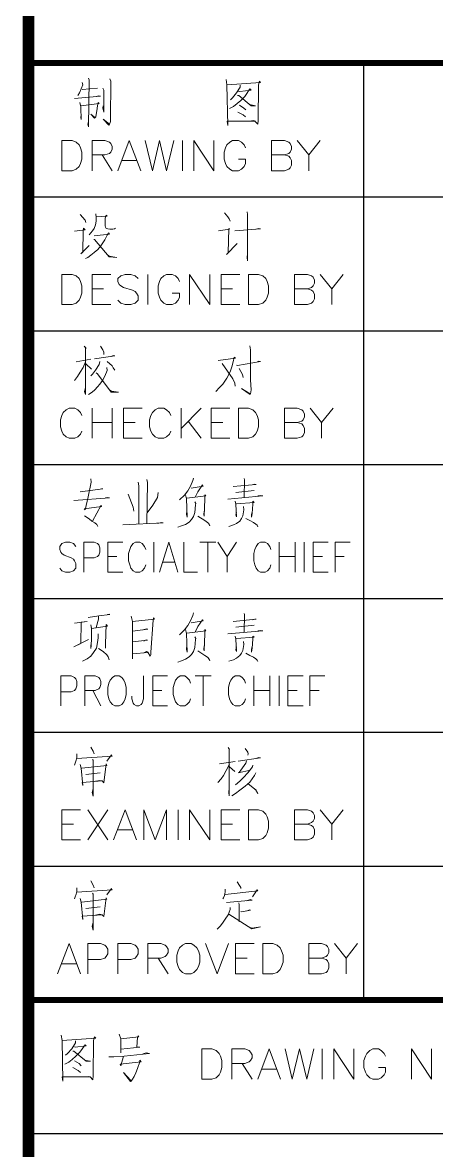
# Model space of a CAD drawing. Extents: x -809667 to 586099, y 3084146 to 3634412.
# Drawn here: x 381049.29 to 381061.6, y 3087111.89 to 3087145.5 of the extents above; entities that cross this region are included whole.
import ezdxf

# ---------------------------------------------------------------- set-up
doc = ezdxf.new("R2010")
doc.units = 0
doc.header["$LTSCALE"] = 0.5
doc.layers.get('0').update_dxf_attribs({"linetype": 'CONTINUOUS'})
doc.layers.add('PUB_TITLE', color=4, linetype='CONTINUOUS')

# ---------------------------------------------------------------- blocks, each defined once
blk = doc.blocks.new('TQ11')
at = {"layer": 'PUB_TITLE'}
for p, q in [((1255168.7, -1148847.7), (1255168.7, -1156852.3)), ((1252309.9, -1149991.2), (1260886.2, -1149991.2)), ((1252309.9, -1151134.7), (1260886.2, -1151134.7)), ((1252309.9, -1152278.3), (1260886.2, -1152278.3)), ((1252309.9, -1153421.8), (1260886.2, -1153421.8)), ((1252309.9, -1154565.3), (1260886.2, -1154565.3)), ((1252309.9, -1155708.8), (1260886.2, -1155708.8)), ((1252309.9, -1155708.8), (1260886.2, -1155708.8)), ((1252309.9, -1156852.3), (1260886.2, -1156852.3)), ((1260886.2, -1157995.8), (1252309.9, -1157995.8))]:
    blk.add_line(p, q, dxfattribs=at)
for points, const_width in [([(1252309.9, -1083953.7), (1252309.9, -1166000.3)], 100.1), ([(1252309.9, -1148847.7), (1252309.9, -1166000.3)], 100.1), ([(1252309.9, -1148847.7), (1260886.2, -1148847.7)], 50), ([(1252309.9, -1156852.3), (1260886.2, -1156852.3)], 50)]:
    blk.add_lwpolyline(points, dxfattribs=dict(at, const_width=const_width))
blk.add_lwpolyline([(1252309.9, -1166000.3), (1260886.2, -1166000.3), (1260886.2, -1083953.7), (1252309.9, -1083953.7)], close=True, dxfattribs=at)
blk.add_lwpolyline([(1252309.9, -1148847.7), (1252309.9, -1166000.3), (1260886.2, -1166000.3), (1260886.2, -1148847.7)], dxfattribs=at)
at = {"layer": 'PUB_TITLE', "color": 140, "lineweight": 0}
for points in [[(1252768.3, -1149013.3), (1252772.4, -1149033.5), (1252746.1, -1149104.1), (1252732, -1149124.3)], [(1252822.8, -1148977), (1252826.8, -1148993.1), (1252822.8, -1149394.7), (1252816.7, -1149370.5), (1252822.8, -1149348.3)], [(1253004.4, -1148983.1), (1253012.5, -1149003.2), (1253008.5, -1149328.1), (1253008.5, -1149348.3), (1253004.4, -1149364.5), (1253002.4, -1149370.5), (1252994.3, -1149378.6), (1252947.9, -1149328.1), (1253002.4, -1149370.5)], [(1253995.3, -1148989.1), (1254003.3, -1149033.5), (1254009.4, -1149380.6), (1254005.3, -1149344.3), (1254245.5, -1149344.3), (1254229.3, -1149340.2), (1254195, -1149344.3)], [(1254005.3, -1149033.5), (1254289.9, -1149013.3), (1254279.8, -1149003.2), (1254271.7, -1149033.5), (1254269.7, -1149338.2), (1254265.7, -1149370.5), (1254241.4, -1149344.3)], [(1252768.3, -1149073.9), (1252897.5, -1149063.8)], [(1252943.9, -1149063.8), (1252952, -1149079.9), (1252952, -1149267.6), (1252943.9, -1149233.3), (1252947.9, -1149213.1)], [(1254100.2, -1149088), (1254114.3, -1149092), (1254209.2, -1149079.9), (1254199.1, -1149069.8), (1254154.7, -1149134.4), (1254120.4, -1149168.7), (1254090.1, -1149194.9), (1254059.8, -1149219.2), (1254025.5, -1149235.3)], [(1254116.3, -1149037.5), (1254116.3, -1149053.7), (1254086.1, -1149104.1), (1254049.7, -1149144.5), (1254033.6, -1149162.7)], [(1254094.1, -1149124.3), (1254104.2, -1149124.3), (1254209.2, -1149213.1), (1254245.5, -1149213.1), (1254209.2, -1149205), (1254191, -1149199)], [(1252701.7, -1149152.6), (1252923.7, -1149132.4), (1252921.7, -1149132.4), (1252907.6, -1149128.4), (1252891.4, -1149134.4)], [(1252748.1, -1149184.9), (1252756.2, -1149223.2), (1252756.2, -1149229.2), (1252758.2, -1149330.1), (1252756.2, -1149310), (1252758.2, -1149293.8)], [(1252758.2, -1149215.1), (1252913.6, -1149194.9), (1252903.5, -1149184.9), (1252897.5, -1149213.1), (1252893.4, -1149255.5), (1252887.4, -1149287.8), (1252883.3, -1149308), (1252873.3, -1149318), (1252843, -1149283.7), (1252877.3, -1149314)], [(1254110.3, -1149209.1), (1254146.6, -1149233.3), (1254164.8, -1149249.4)], [(1254096.2, -1149267.6), (1254140.5, -1149289.8), (1254160.7, -1149308)], [(1252594.8, -1149509.7), (1252594.8, -1149768.1)], [(1252594.8, -1149509.7), (1252681.5, -1149509.7), (1252717.9, -1149523.9), (1252742.1, -1149548.1), (1252754.2, -1149572.3), (1252766.3, -1149608.6), (1252766.3, -1149669.2), (1252754.2, -1149707.5), (1252742.1, -1149731.7), (1252717.9, -1149755.9), (1252681.5, -1149768.1), (1252594.8, -1149768.1)], [(1252853.1, -1149509.7), (1252853.1, -1149768.1)], [(1252853.1, -1149509.7), (1252962, -1149509.7), (1253000.4, -1149523.9), (1253012.5, -1149536), (1253024.6, -1149560.2), (1253024.6, -1149584.4), (1253012.5, -1149608.6), (1253000.4, -1149620.7), (1252962, -1149632.8), (1252853.1, -1149632.8)], [(1253169.9, -1149509.7), (1253073, -1149768.1)], [(1253169.9, -1149509.7), (1253268.8, -1149768.1)], [(1253305.1, -1149509.7), (1253367.7, -1149768.1), (1253428.2, -1149509.7), (1253488.7, -1149768.1), (1253551.3, -1149509.7)], [(1253623.9, -1149509.7), (1253623.9, -1149768.1)], [(1253720.8, -1149509.7), (1253720.8, -1149768.1)], [(1253720.8, -1149509.7), (1253892.3, -1149768.1), (1253892.3, -1149509.7)], [(1254162.7, -1149572.3), (1254150.6, -1149548.1), (1254126.4, -1149523.9), (1254102.2, -1149509.7), (1254051.8, -1149509.7), (1254027.5, -1149523.9), (1254003.3, -1149548.1), (1253991.2, -1149572.3), (1253979.1, -1149608.6), (1253979.1, -1149669.2), (1253991.2, -1149707.5), (1254003.3, -1149731.7), (1254027.5, -1149755.9), (1254051.8, -1149768.1), (1254102.2, -1149768.1), (1254126.4, -1149755.9), (1254150.6, -1149731.7), (1254162.7, -1149707.5), (1254162.7, -1149669.2), (1254102.2, -1149669.2)], [(1254382.7, -1149509.7), (1254382.7, -1149768.1)], [(1254382.7, -1149509.7), (1254493.7, -1149509.7), (1254530, -1149523.9), (1254542.1, -1149536), (1254554.2, -1149560.2), (1254554.2, -1149584.4), (1254542.1, -1149608.6), (1254530, -1149620.7), (1254493.7, -1149632.8), (1254382.7, -1149632.8)], [(1254602.7, -1149509.7), (1254701.5, -1149632.8), (1254701.5, -1149768.1)], [(1254798.4, -1149509.7), (1254701.5, -1149632.8)], [(1252937.8, -1149632.8), (1253024.6, -1149768.1)], [(1253109.4, -1149681.3), (1253232.5, -1149681.3)], [(1254493.7, -1149632.8), (1254530, -1149645), (1254542.1, -1149657.1), (1254554.2, -1149681.3), (1254554.2, -1149719.6), (1254542.1, -1149743.8), (1254530, -1149755.9), (1254493.7, -1149768.1), (1254382.7, -1149768.1)], [(1252752.2, -1150143.4), (1252792.5, -1150189.8), (1252798.6, -1150210)], [(1252883.3, -1150137.3), (1252887.4, -1150167.6), (1252887.4, -1150199.9), (1252881.3, -1150230.2), (1252871.2, -1150262.5), (1252857.1, -1150282.6), (1252843, -1150298.8), (1252826.8, -1150314.9)], [(1252891.4, -1150163.6), (1252982.2, -1150157.5), (1252974.2, -1150147.4), (1252964.1, -1150173.7), (1252964.1, -1150197.9), (1252964.1, -1150218.1), (1252964.1, -1150240.3), (1252968.1, -1150250.4), (1252974.2, -1150262.5), (1252988.3, -1150264.5), (1253004.4, -1150268.5), (1253028.6, -1150268.5), (1253042.8, -1150264.5), (1253052.9, -1150258.4)], [(1253983.1, -1150129.3), (1254009.4, -1150163.6), (1254023.5, -1150179.7), (1254029.6, -1150199.9)], [(1254174.9, -1150119.2), (1254178.9, -1150143.4), (1254178.9, -1150538.9), (1254174.9, -1150510.7), (1254178.9, -1150478.4)], [(1252701.7, -1150284.7), (1252792.5, -1150272.5), (1252778.4, -1150258.4), (1252776.4, -1150284.7), (1252772.4, -1150464.3), (1252756.2, -1150478.4), (1252826.8, -1150405.7)], [(1253930.7, -1150282.6), (1254025.5, -1150268.5), (1254019.5, -1150262.5), (1254013.4, -1150470.3), (1253999.3, -1150484.4), (1254090.1, -1150389.6)], [(1254069.9, -1150282.6), (1254289.9, -1150264.5), (1254275.8, -1150262.5), (1254249.5, -1150268.5)], [(1252871.2, -1150325), (1253002.4, -1150308.9), (1252992.3, -1150298.8), (1252978.2, -1150325), (1252962, -1150359.3), (1252943.9, -1150385.6), (1252927.7, -1150409.8), (1252901.5, -1150440), (1252871.2, -1150468.3), (1252841, -1150490.5), (1252816.7, -1150508.7), (1252796.6, -1150518.7)], [(1252867.2, -1150355.3), (1252873.3, -1150355.3), (1252998.4, -1150504.6), (1253062.9, -1150508.7), (1252998.4, -1150498.6), (1252982.2, -1150484.4)], [(1252594.8, -1150653.9), (1252594.8, -1150912.2)], [(1252594.8, -1150653.9), (1252681.5, -1150653.9), (1252717.9, -1150666.1), (1252742.1, -1150690.3), (1252754.2, -1150714.5), (1252766.3, -1150752.8), (1252766.3, -1150813.4), (1252754.2, -1150849.7), (1252742.1, -1150873.9), (1252717.9, -1150900.1), (1252681.5, -1150912.2), (1252594.8, -1150912.2)], [(1252853.1, -1150653.9), (1252853.1, -1150912.2)], [(1252853.1, -1150653.9), (1253012.5, -1150653.9)], [(1253244.6, -1150690.3), (1253220.3, -1150666.1), (1253184, -1150653.9), (1253133.6, -1150653.9), (1253097.2, -1150666.1), (1253073, -1150690.3), (1253073, -1150714.5), (1253085.1, -1150740.7), (1253097.2, -1150752.8), (1253121.5, -1150764.9), (1253196.1, -1150789.2), (1253220.3, -1150801.3), (1253232.5, -1150813.4), (1253244.6, -1150837.6), (1253244.6, -1150873.9), (1253220.3, -1150900.1), (1253184, -1150912.2), (1253133.6, -1150912.2), (1253097.2, -1150900.1), (1253073, -1150873.9)], [(1253329.3, -1150653.9), (1253329.3, -1150912.2)], [(1253599.7, -1150714.5), (1253587.6, -1150690.3), (1253563.4, -1150666.1), (1253537.2, -1150653.9), (1253488.7, -1150653.9), (1253464.5, -1150666.1), (1253440.3, -1150690.3), (1253428.2, -1150714.5), (1253416.1, -1150752.8), (1253416.1, -1150813.4), (1253428.2, -1150849.7), (1253440.3, -1150873.9), (1253464.5, -1150900.1), (1253488.7, -1150912.2), (1253537.2, -1150912.2), (1253563.4, -1150900.1), (1253587.6, -1150873.9), (1253599.7, -1150849.7), (1253599.7, -1150813.4), (1253537.2, -1150813.4)], [(1253684.5, -1150653.9), (1253684.5, -1150912.2)], [(1253684.5, -1150653.9), (1253856, -1150912.2), (1253856, -1150653.9)], [(1253954.9, -1150653.9), (1253954.9, -1150912.2)], [(1253954.9, -1150653.9), (1254114.3, -1150653.9)], [(1254187, -1150653.9), (1254187, -1150912.2)], [(1254187, -1150653.9), (1254271.7, -1150653.9), (1254310.1, -1150666.1), (1254334.3, -1150690.3), (1254346.4, -1150714.5), (1254358.5, -1150752.8), (1254358.5, -1150813.4), (1254346.4, -1150849.7), (1254334.3, -1150873.9), (1254310.1, -1150900.1), (1254271.7, -1150912.2), (1254187, -1150912.2)], [(1254578.4, -1150653.9), (1254578.4, -1150912.2)], [(1254578.4, -1150653.9), (1254689.4, -1150653.9), (1254725.8, -1150666.1), (1254737.9, -1150678.2), (1254750, -1150702.4), (1254750, -1150728.6), (1254737.9, -1150752.8), (1254725.8, -1150764.9), (1254689.4, -1150777), (1254578.4, -1150777)], [(1254798.4, -1150653.9), (1254897.3, -1150777), (1254897.3, -1150912.2)], [(1254994.2, -1150653.9), (1254897.3, -1150777)], [(1252853.1, -1150777), (1252949.9, -1150777)], [(1253954.9, -1150777), (1254051.8, -1150777)], [(1254689.4, -1150777), (1254725.8, -1150789.2), (1254737.9, -1150801.3), (1254750, -1150825.5), (1254750, -1150861.8), (1254737.9, -1150886), (1254725.8, -1150900.1), (1254689.4, -1150912.2), (1254578.4, -1150912.2)], [(1252853.1, -1150912.2), (1253012.5, -1150912.2)], [(1253954.9, -1150912.2), (1254114.3, -1150912.2)], [(1252786.5, -1151267.4), (1252802.6, -1151287.6), (1252796.6, -1151279.5), (1252796.6, -1151679.1), (1252788.5, -1151654.9), (1252796.6, -1151620.6)], [(1252923.7, -1151267.4), (1252943.9, -1151297.7), (1252952, -1151317.9), (1252952, -1151338)], [(1254199.1, -1151263.4), (1254205.1, -1151299.7), (1254205.1, -1151549.9), (1254205.1, -1151556), (1254209.2, -1151640.7), (1254205.1, -1151675), (1254201.1, -1151681.1), (1254126.4, -1151628.6), (1254201.1, -1151675)], [(1252796.6, -1151400.6), (1252776.4, -1151449), (1252752.2, -1151489.4), (1252728, -1151525.7), (1252701.7, -1151560)], [(1252843, -1151378.4), (1252715.8, -1151400.6)], [(1252798.6, -1151418.8), (1252847, -1151463.2)], [(1252917.6, -1151398.6), (1252913.6, -1151424.8), (1252881.3, -1151473.2), (1252857.1, -1151505.5), (1252843, -1151519.7)], [(1252873.3, -1151374.4), (1253046.8, -1151350.2), (1253032.7, -1151348.1), (1253014.5, -1151354.2)], [(1252982.2, -1151398.6), (1253022.6, -1151434.9), (1253032.7, -1151453.1), (1253046.8, -1151473.2)], [(1253928.7, -1151390.5), (1254076, -1151370.3), (1254065.9, -1151360.2), (1254055.8, -1151400.6), (1254043.7, -1151443), (1254029.6, -1151485.4), (1254003.3, -1151539.8), (1253973.1, -1151584.2), (1253969, -1151590.3), (1253940.8, -1151620.6), (1253908.5, -1151654.9)], [(1253963, -1151414.7), (1254053.8, -1151545.9), (1254069.9, -1151584.2), (1254074, -1151608.5)], [(1254084, -1151428.9), (1254094.1, -1151432.9), (1254289.9, -1151398.6), (1254275.8, -1151394.5), (1254261.6, -1151400.6)], [(1252978.2, -1151449), (1252982.2, -1151475.3), (1252962, -1151523.7), (1252941.9, -1151560), (1252917.6, -1151590.3), (1252897.5, -1151614.5), (1252877.3, -1151638.7), (1252853.1, -1151658.9), (1252822.8, -1151679.1)], [(1252887.4, -1151495.4), (1252897.5, -1151503.5), (1253014.5, -1151658.9), (1253079.1, -1151660.9), (1253018.5, -1151650.8), (1253002.4, -1151638.7)], [(1254106.2, -1151459.1), (1254136.5, -1151509.6), (1254140.5, -1151533.8)], [(1252766.3, -1151858.7), (1252754.2, -1151834.5), (1252730, -1151810.3), (1252705.8, -1151798.1), (1252657.3, -1151798.1), (1252631.1, -1151810.3), (1252606.9, -1151834.5), (1252594.8, -1151858.7), (1252582.7, -1151895), (1252582.7, -1151957.6), (1252594.8, -1151993.9), (1252606.9, -1152018.1), (1252631.1, -1152042.3), (1252657.3, -1152054.4), (1252705.8, -1152054.4), (1252730, -1152042.3), (1252754.2, -1152018.1), (1252766.3, -1151993.9)], [(1252853.1, -1151798.1), (1252853.1, -1152054.4)], [(1253024.6, -1151798.1), (1253024.6, -1152054.4)], [(1253121.5, -1151798.1), (1253121.5, -1152054.4)], [(1253121.5, -1151798.1), (1253280.9, -1151798.1)], [(1253525.1, -1151858.7), (1253513, -1151834.5), (1253488.7, -1151810.3), (1253464.5, -1151798.1), (1253416.1, -1151798.1), (1253391.9, -1151810.3), (1253367.7, -1151834.5), (1253353.5, -1151858.7), (1253341.4, -1151895), (1253341.4, -1151957.6), (1253353.5, -1151993.9), (1253367.7, -1152018.1), (1253391.9, -1152042.3), (1253416.1, -1152054.4), (1253464.5, -1152054.4), (1253488.7, -1152042.3), (1253513, -1152018.1), (1253525.1, -1151993.9)], [(1253611.8, -1151798.1), (1253611.8, -1152054.4)], [(1253783.4, -1151798.1), (1253611.8, -1151969.7)], [(1253868.1, -1151798.1), (1253868.1, -1152054.4)], [(1253868.1, -1151798.1), (1254027.5, -1151798.1)], [(1254102.2, -1151798.1), (1254102.2, -1152054.4)], [(1254102.2, -1151798.1), (1254187, -1151798.1), (1254223.3, -1151810.3), (1254247.5, -1151834.5), (1254259.6, -1151858.7), (1254271.7, -1151895), (1254271.7, -1151957.6), (1254259.6, -1151993.9), (1254247.5, -1152018.1), (1254223.3, -1152042.3), (1254187, -1152054.4), (1254102.2, -1152054.4)], [(1254493.7, -1151798.1), (1254493.7, -1152054.4)], [(1254493.7, -1151798.1), (1254602.7, -1151798.1), (1254641, -1151810.3), (1254653.1, -1151822.4), (1254665.2, -1151846.6), (1254665.2, -1151870.8), (1254653.1, -1151895), (1254641, -1151907.1), (1254602.7, -1151919.2), (1254493.7, -1151919.2)], [(1254713.7, -1151798.1), (1254810.5, -1151919.2), (1254810.5, -1152054.4)], [(1254909.4, -1151798.1), (1254810.5, -1151919.2)], [(1252853.1, -1151919.2), (1253024.6, -1151919.2)], [(1253121.5, -1151919.2), (1253220.3, -1151919.2)], [(1253672.4, -1151907.1), (1253783.4, -1152054.4)], [(1253868.1, -1151919.2), (1253967, -1151919.2)], [(1254602.7, -1151919.2), (1254641, -1151931.3), (1254653.1, -1151945.5), (1254665.2, -1151969.7), (1254665.2, -1152006), (1254653.1, -1152030.2), (1254641, -1152042.3), (1254602.7, -1152054.4), (1254493.7, -1152054.4)], [(1253121.5, -1152054.4), (1253280.9, -1152054.4)], [(1253868.1, -1152054.4), (1254027.5, -1152054.4)], [(1252841, -1152401.5), (1252845, -1152429.8), (1252818.8, -1152552.9), (1252792.5, -1152665.9), (1252786.5, -1152657.8), (1252931.8, -1152635.6), (1252929.8, -1152625.5), (1252857.1, -1152760.7)], [(1253716.8, -1152395.5), (1253712.7, -1152415.6), (1253692.6, -1152462.1), (1253668.3, -1152502.4), (1253640.1, -1152540.8), (1253597.7, -1152581.1)], [(1254150.6, -1152397.5), (1254152.7, -1152409.6), (1254150.6, -1152556.9)], [(1252752.2, -1152510.5), (1252943.9, -1152486.3), (1252931.8, -1152486.3), (1252911.6, -1152492.3)], [(1253244.6, -1152429.8), (1253250.6, -1152460), (1253250.6, -1152787)], [(1253319.2, -1152405.6), (1253325.3, -1152431.8), (1253319.2, -1152782.9)], [(1253698.6, -1152480.2), (1253801.5, -1152462.1), (1253793.5, -1152452), (1253755.1, -1152510.5), (1253730.9, -1152556.9)], [(1254055.8, -1152466.1), (1254253.6, -1152450), (1254241.4, -1152445.9), (1254217.2, -1152452)], [(1252697.7, -1152585.2), (1253002.4, -1152563), (1252986.3, -1152560.9), (1252968.1, -1152563)], [(1253159.8, -1152530.7), (1253202.2, -1152641.7), (1253208.2, -1152678)], [(1253416.1, -1152516.5), (1253410, -1152560.9), (1253371.7, -1152625.5), (1253323.3, -1152692.1)], [(1253650.2, -1152536.7), (1253658.2, -1152571), (1253664.3, -1152728.4), (1253658.2, -1152706.2), (1253662.3, -1152671.9)], [(1253662.3, -1152567), (1253823.7, -1152546.8), (1253813.6, -1152536.7), (1253813.6, -1152573.1), (1253811.6, -1152645.7), (1253807.6, -1152718.3), (1253805.6, -1152706.2), (1253807.6, -1152676)], [(1254009.4, -1152573.1), (1254308, -1152546.8), (1254289.9, -1152542.8), (1254265.7, -1152546.8)], [(1254074, -1152591.2), (1254080, -1152617.4), (1254084, -1152726.4), (1254080, -1152708.3), (1254084, -1152686.1)], [(1254235.4, -1152500.4), (1254078, -1152516.5)], [(1254084, -1152615.4), (1254235.4, -1152601.3), (1254225.3, -1152591.2), (1254223.3, -1152617.4), (1254219.2, -1152696.1), (1254213.2, -1152728.4), (1254213.2, -1152706.2), (1254219.2, -1152682)], [(1253728.9, -1152597.3), (1253736.9, -1152611.4), (1253734.9, -1152621.5), (1253728.9, -1152688.1), (1253716.8, -1152722.4), (1253700.6, -1152748.6), (1253680.4, -1152770.8), (1253650.2, -1152791), (1253615.9, -1152803.1), (1253585.6, -1152813.2)], [(1254144.6, -1152637.6), (1254146.6, -1152665.9), (1254138.5, -1152716.3), (1254128.4, -1152738.5), (1254114.3, -1152760.7), (1254086.1, -1152780.9), (1254057.8, -1152793), (1254019.5, -1152807.1)], [(1252788.5, -1152716.3), (1252826.8, -1152742.6), (1252851.1, -1152760.7), (1252877.3, -1152776.9), (1252893.4, -1152791), (1252901.5, -1152807.1)], [(1253115.4, -1152793), (1253460.5, -1152776.9), (1253444.3, -1152772.8), (1253410, -1152780.9)], [(1253755.1, -1152718.3), (1253813.6, -1152756.7), (1253837.8, -1152772.8), (1253850, -1152782.9), (1253856, -1152801.1), (1253841.9, -1152776.9)], [(1254164.8, -1152738.5), (1254199.1, -1152756.7), (1254229.3, -1152772.8), (1254249.5, -1152787), (1254259.6, -1152797), (1254265.7, -1152811.2)], [(1252713.8, -1152978.7), (1252693.7, -1152952.4), (1252663.4, -1152940.3), (1252625, -1152940.3), (1252594.8, -1152952.4), (1252576.6, -1152978.7), (1252576.6, -1153002.9), (1252584.7, -1153027.1), (1252594.8, -1153039.2), (1252614.9, -1153051.3), (1252673.5, -1153075.5), (1252693.7, -1153087.6), (1252703.7, -1153099.7), (1252713.8, -1153124), (1252713.8, -1153162.3), (1252693.7, -1153186.5), (1252663.4, -1153198.6), (1252625, -1153198.6), (1252594.8, -1153186.5), (1252576.6, -1153162.3)], [(1252782.4, -1152940.3), (1252782.4, -1153198.6)], [(1252782.4, -1152940.3), (1252869.2, -1152940.3), (1252899.5, -1152952.4), (1252909.6, -1152964.5), (1252917.6, -1152990.8), (1252917.6, -1153027.1), (1252909.6, -1153051.3), (1252899.5, -1153063.4), (1252869.2, -1153075.5), (1252782.4, -1153075.5)], [(1252986.3, -1152940.3), (1252986.3, -1153198.6)], [(1252986.3, -1152940.3), (1253115.4, -1152940.3)], [(1253311.2, -1153002.9), (1253301.1, -1152978.7), (1253280.9, -1152952.4), (1253260.7, -1152940.3), (1253222.4, -1152940.3), (1253202.2, -1152952.4), (1253184, -1152978.7), (1253173.9, -1153002.9), (1253163.8, -1153039.2), (1253163.8, -1153099.7), (1253173.9, -1153136.1), (1253184, -1153162.3), (1253202.2, -1153186.5), (1253222.4, -1153198.6), (1253260.7, -1153198.6), (1253280.9, -1153186.5), (1253301.1, -1153162.3), (1253311.2, -1153136.1)], [(1253379.8, -1152940.3), (1253379.8, -1153198.6)], [(1253506.9, -1152940.3), (1253428.2, -1153198.6)], [(1253506.9, -1152940.3), (1253585.6, -1153198.6)], [(1253634, -1152940.3), (1253634, -1153198.6), (1253751.1, -1153198.6)], [(1253771.3, -1152940.3), (1253908.5, -1152940.3)], [(1253839.9, -1152940.3), (1253839.9, -1153198.6)], [(1253926.6, -1152940.3), (1254005.3, -1153063.4), (1254005.3, -1153198.6)], [(1254084, -1152940.3), (1254005.3, -1153063.4)], [(1254378.7, -1153002.9), (1254368.6, -1152978.7), (1254348.4, -1152952.4), (1254328.2, -1152940.3), (1254289.9, -1152940.3), (1254269.7, -1152952.4), (1254251.5, -1152978.7), (1254241.4, -1153002.9), (1254231.4, -1153039.2), (1254231.4, -1153099.7), (1254241.4, -1153136.1), (1254251.5, -1153162.3), (1254269.7, -1153186.5), (1254289.9, -1153198.6), (1254328.2, -1153198.6), (1254348.4, -1153186.5), (1254368.6, -1153162.3), (1254378.7, -1153136.1)], [(1254447.3, -1152940.3), (1254447.3, -1153198.6)], [(1254584.5, -1152940.3), (1254584.5, -1153198.6)], [(1254661.2, -1152940.3), (1254661.2, -1153198.6)], [(1254739.9, -1152940.3), (1254739.9, -1153198.6)], [(1254739.9, -1152940.3), (1254867, -1152940.3)], [(1254925.5, -1152940.3), (1254925.5, -1153198.6)], [(1254925.5, -1152940.3), (1255054.7, -1152940.3)], [(1252986.3, -1153063.4), (1253065, -1153063.4)], [(1254447.3, -1153063.4), (1254584.5, -1153063.4)], [(1254739.9, -1153063.4), (1254818.6, -1153063.4)], [(1254925.5, -1153063.4), (1255004.2, -1153063.4)], [(1253456.4, -1153111.9), (1253555.3, -1153111.9)], [(1252986.3, -1153198.6), (1253115.4, -1153198.6)], [(1254739.9, -1153198.6), (1254867, -1153198.6)], [(1252818.8, -1153584.1), (1252911.6, -1153569.9), (1253004.4, -1153559.8), (1252998.4, -1153557.8), (1252984.2, -1153559.8)], [(1253716.8, -1153545.7), (1253712.7, -1153567.9), (1253692.6, -1153614.3), (1253668.3, -1153654.7), (1253640.1, -1153691), (1253597.7, -1153733.4)], [(1254150.6, -1153549.8), (1254152.7, -1153559.8), (1254150.6, -1153709.2)], [(1252703.7, -1153634.5), (1252810.7, -1153618.4), (1252758.2, -1153624.4), (1252756.2, -1153806), (1252697.7, -1153834.3), (1252822.8, -1153773.8)], [(1252966.1, -1153846.4), (1252966.1, -1153816.1), (1252968.1, -1153810.1), (1252972.1, -1153644.6), (1252984.2, -1153658.7), (1252847, -1153678.9), (1252841, -1153648.6), (1252847, -1153674.9), (1252847, -1153763.7), (1252845, -1153826.2), (1252841, -1153850.4), (1252841, -1153834.3), (1252845, -1153796)], [(1252887.4, -1153670.8), (1252907.6, -1153598.2), (1252907.6, -1153574)], [(1253186, -1153574), (1253196.1, -1153618.4), (1253196.1, -1153783.8), (1253198.1, -1153894.8), (1253198.1, -1153939.2), (1253196.1, -1153894.8), (1253331.3, -1153884.7), (1253317.2, -1153876.7), (1253293, -1153886.8)], [(1253198.1, -1153618.4), (1253385.8, -1153598.2), (1253377.7, -1153588.1), (1253373.7, -1153608.3), (1253353.5, -1153880.7), (1253353.5, -1153904.9), (1253349.5, -1153915), (1253329.3, -1153880.7)], [(1253698.6, -1153630.5), (1253801.5, -1153614.3), (1253793.5, -1153604.2), (1253755.1, -1153660.7), (1253730.9, -1153709.2)], [(1254055.8, -1153618.4), (1254253.6, -1153600.2), (1254241.4, -1153598.2), (1254217.2, -1153604.2)], [(1254235.4, -1153650.7), (1254078, -1153668.8)], [(1252770.3, -1153959.4), (1252810.7, -1153939.2), (1252841, -1153915), (1252865.2, -1153884.7), (1252889.4, -1153846.4), (1252899.5, -1153800), (1252905.5, -1153759.6), (1252905.5, -1153725.3)], [(1253198.1, -1153701.1), (1253329.3, -1153685), (1253317.2, -1153680.9), (1253289, -1153691)], [(1253728.9, -1153749.5), (1253736.9, -1153763.7), (1253734.9, -1153773.8), (1253728.9, -1153840.3), (1253716.8, -1153874.7), (1253700.6, -1153900.9), (1253680.4, -1153921.1), (1253650.2, -1153941.2), (1253615.9, -1153955.4), (1253585.6, -1153965.5)], [(1253650.2, -1153689), (1253658.2, -1153721.3), (1253664.3, -1153880.7), (1253658.2, -1153856.5), (1253662.3, -1153824.2)], [(1253662.3, -1153719.3), (1253823.7, -1153699.1), (1253813.6, -1153689), (1253813.6, -1153725.3), (1253811.6, -1153796), (1253807.6, -1153870.6), (1253805.6, -1153856.5), (1253807.6, -1153826.2)], [(1254009.4, -1153725.3), (1254308, -1153699.1), (1254289.9, -1153695.1), (1254265.7, -1153699.1)], [(1254074, -1153743.5), (1254080, -1153769.7), (1254084, -1153876.7), (1254080, -1153860.5), (1254084, -1153836.3)], [(1254084, -1153765.7), (1254235.4, -1153753.6), (1254225.3, -1153743.5), (1254223.3, -1153769.7), (1254219.2, -1153846.4), (1254213.2, -1153880.7), (1254213.2, -1153856.5), (1254219.2, -1153834.3)], [(1253198.1, -1153793.9), (1253325.3, -1153779.8), (1253313.2, -1153775.8), (1253293, -1153785.9)], [(1254144.6, -1153789.9), (1254146.6, -1153816.1), (1254138.5, -1153866.6), (1254128.4, -1153890.8), (1254114.3, -1153911), (1254086.1, -1153931.2), (1254057.8, -1153945.3), (1254019.5, -1153959.4)], [(1252907.6, -1153850.4), (1252947.9, -1153876.7), (1252978.2, -1153904.9), (1252990.3, -1153921.1), (1252998.4, -1153945.3)], [(1253755.1, -1153870.6), (1253813.6, -1153909), (1253837.8, -1153925.1), (1253850, -1153935.2), (1253856, -1153951.3), (1253841.9, -1153929.1)], [(1254164.8, -1153890.8), (1254199.1, -1153909), (1254229.3, -1153925.1), (1254249.5, -1153939.2), (1254259.6, -1153949.3), (1254265.7, -1153961.4)], [(1252584.7, -1154084.5), (1252584.7, -1154340.8)], [(1252584.7, -1154084.5), (1252673.5, -1154084.5), (1252703.7, -1154096.6), (1252713.8, -1154108.7), (1252721.9, -1154133), (1252721.9, -1154169.3), (1252713.8, -1154195.5), (1252703.7, -1154207.6), (1252673.5, -1154219.7), (1252584.7, -1154219.7)], [(1252790.5, -1154084.5), (1252790.5, -1154340.8)], [(1252790.5, -1154084.5), (1252879.3, -1154084.5), (1252909.6, -1154096.6), (1252917.6, -1154108.7), (1252927.7, -1154133), (1252927.7, -1154157.2), (1252917.6, -1154183.4), (1252909.6, -1154195.5), (1252879.3, -1154207.6), (1252790.5, -1154207.6)], [(1253291, -1154084.5), (1253291, -1154280.3), (1253280.9, -1154316.6), (1253270.8, -1154328.7), (1253250.6, -1154340.8), (1253232.5, -1154340.8), (1253212.3, -1154328.7), (1253202.2, -1154316.6), (1253192.1, -1154280.3), (1253192.1, -1154256.1)], [(1253369.7, -1154084.5), (1253369.7, -1154340.8)], [(1253369.7, -1154084.5), (1253496.8, -1154084.5)], [(1253692.6, -1154145.1), (1253682.5, -1154120.8), (1253662.3, -1154096.6), (1253644.1, -1154084.5), (1253603.8, -1154084.5), (1253585.6, -1154096.6), (1253565.4, -1154120.8), (1253555.3, -1154145.1), (1253545.2, -1154183.4), (1253545.2, -1154243.9), (1253555.3, -1154280.3), (1253565.4, -1154304.5), (1253585.6, -1154328.7), (1253603.8, -1154340.8), (1253644.1, -1154340.8), (1253662.3, -1154328.7), (1253682.5, -1154304.5), (1253692.6, -1154280.3)], [(1253730.9, -1154084.5), (1253868.1, -1154084.5)], [(1253799.5, -1154084.5), (1253799.5, -1154340.8)], [(1254162.7, -1154145.1), (1254152.7, -1154120.8), (1254132.5, -1154096.6), (1254114.3, -1154084.5), (1254074, -1154084.5), (1254053.8, -1154096.6), (1254035.6, -1154120.8), (1254025.5, -1154145.1), (1254015.4, -1154183.4), (1254015.4, -1154243.9), (1254025.5, -1154280.3), (1254035.6, -1154304.5), (1254053.8, -1154328.7), (1254074, -1154340.8), (1254114.3, -1154340.8), (1254132.5, -1154328.7), (1254152.7, -1154304.5), (1254162.7, -1154280.3)], [(1254231.4, -1154084.5), (1254231.4, -1154340.8)], [(1254368.6, -1154084.5), (1254368.6, -1154340.8)], [(1254447.3, -1154084.5), (1254447.3, -1154340.8)], [(1254524, -1154084.5), (1254524, -1154340.8)], [(1254524, -1154084.5), (1254653.1, -1154084.5)], [(1254711.6, -1154084.5), (1254711.6, -1154340.8)], [(1254711.6, -1154084.5), (1254838.8, -1154084.5)], [(1252859.1, -1154207.6), (1252927.7, -1154340.8)], [(1253369.7, -1154207.6), (1253448.4, -1154207.6)], [(1254231.4, -1154207.6), (1254368.6, -1154207.6)], [(1254524, -1154207.6), (1254602.7, -1154207.6)], [(1254711.6, -1154207.6), (1254790.3, -1154207.6)], [(1253369.7, -1154340.8), (1253496.8, -1154340.8)], [(1254524, -1154340.8), (1254653.1, -1154340.8)], [(1252843, -1154694), (1252863.2, -1154726.2), (1252871.2, -1154750.5)], [(1254013.4, -1154696), (1254025.5, -1154714.1), (1254023.5, -1154710.1), (1254023.5, -1155109.7), (1254019.5, -1155077.4), (1254023.5, -1155045.1)], [(1254158.7, -1154704), (1254180.9, -1154736.3), (1254184.9, -1154750.5), (1254180.9, -1154760.5)], [(1252721.9, -1154750.5), (1252721.9, -1154780.7), (1252715.8, -1154804.9), (1252707.8, -1154829.2), (1252701.7, -1154845.3)], [(1252721.9, -1154788.8), (1253024.6, -1154768.6), (1253018.5, -1154758.5), (1252978.2, -1154811)], [(1252857.1, -1154798.9), (1252863.2, -1154804.9), (1252861.1, -1155111.7), (1252853.1, -1155081.4), (1252861.1, -1155045.1)], [(1254100.2, -1154811), (1254289.9, -1154784.8), (1254275.8, -1154780.7), (1254249.5, -1154790.8)], [(1254168.8, -1154809), (1254164.8, -1154829.2), (1254106.2, -1154909.9), (1254100.2, -1154911.9), (1254205.1, -1154889.7)], [(1252752.2, -1154841.3), (1252758.2, -1154871.5), (1252772.4, -1155020.9), (1252768.3, -1154994.6), (1252937.8, -1154980.5), (1252917.6, -1154976.5), (1252881.3, -1154984.5)], [(1252937.8, -1154980.5), (1252952, -1154996.7), (1252972.1, -1154835.2), (1252978.2, -1154849.3), (1252766.3, -1154871.5)], [(1254025.5, -1154839.2), (1253995.3, -1154891.7), (1253973.1, -1154934.1), (1253952.9, -1154964.4), (1253924.6, -1154994.6)], [(1254074, -1154815), (1253940.8, -1154835.2)], [(1254025.5, -1154861.4), (1254069.9, -1154901.8)], [(1254225.3, -1154845.3), (1254221.3, -1154861.4), (1254180.9, -1154911.9), (1254178.9, -1154915.9), (1254146.6, -1154950.2), (1254114.3, -1154984.5), (1254076, -1155014.8)], [(1252798.6, -1154926), (1252921.7, -1154911.9)], [(1254249.5, -1154911.9), (1254239.4, -1154936.1), (1254199.1, -1154990.6), (1254158.7, -1155024.9), (1254114.3, -1155061.2), (1254076, -1155087.5), (1254045.7, -1155109.7)], [(1254184.9, -1155004.7), (1254251.5, -1155061.2), (1254265.7, -1155087.5), (1254245.5, -1155055.2)], [(1252594.8, -1155228.7), (1252594.8, -1155485)], [(1252594.8, -1155228.7), (1252754.2, -1155228.7)], [(1252816.7, -1155228.7), (1252986.3, -1155485)], [(1252986.3, -1155228.7), (1252816.7, -1155485)], [(1253133.6, -1155228.7), (1253036.7, -1155485)], [(1253133.6, -1155228.7), (1253232.5, -1155485)], [(1253293, -1155228.7), (1253293, -1155485)], [(1253293, -1155228.7), (1253391.9, -1155485), (1253488.7, -1155228.7), (1253488.7, -1155485)], [(1253587.6, -1155228.7), (1253587.6, -1155485)], [(1253684.5, -1155228.7), (1253684.5, -1155485)], [(1253684.5, -1155228.7), (1253856, -1155485), (1253856, -1155228.7)], [(1253954.9, -1155228.7), (1253954.9, -1155485)], [(1253954.9, -1155228.7), (1254114.3, -1155228.7)], [(1254187, -1155228.7), (1254187, -1155485)], [(1254187, -1155228.7), (1254271.7, -1155228.7), (1254310.1, -1155240.8), (1254334.3, -1155265), (1254346.4, -1155289.3), (1254358.5, -1155325.6), (1254358.5, -1155386.1), (1254346.4, -1155424.5), (1254334.3, -1155448.7), (1254310.1, -1155472.9), (1254271.7, -1155485), (1254187, -1155485)], [(1254578.4, -1155228.7), (1254578.4, -1155485)], [(1254578.4, -1155228.7), (1254689.4, -1155228.7), (1254725.8, -1155240.8), (1254737.9, -1155252.9), (1254750, -1155277.2), (1254750, -1155301.4), (1254737.9, -1155325.6), (1254725.8, -1155337.7), (1254689.4, -1155349.8), (1254578.4, -1155349.8)], [(1254798.4, -1155228.7), (1254897.3, -1155349.8), (1254897.3, -1155485)], [(1254994.2, -1155228.7), (1254897.3, -1155349.8)], [(1252594.8, -1155349.8), (1252693.7, -1155349.8)], [(1253954.9, -1155349.8), (1254051.8, -1155349.8)], [(1254689.4, -1155349.8), (1254725.8, -1155361.9), (1254737.9, -1155374), (1254750, -1155400.2), (1254750, -1155436.6), (1254737.9, -1155460.8), (1254725.8, -1155472.9), (1254689.4, -1155485), (1254578.4, -1155485)], [(1252594.8, -1155485), (1252754.2, -1155485)], [(1253073, -1155400.2), (1253196.1, -1155400.2)], [(1253954.9, -1155485), (1254114.3, -1155485)], [(1252843, -1155836.1), (1252863.2, -1155870.4), (1252871.2, -1155894.7)], [(1254090.1, -1155844.2), (1254110.3, -1155874.5), (1254120.4, -1155890.6), (1254120.4, -1155900.7)], [(1252721.9, -1155894.7), (1252721.9, -1155924.9), (1252715.8, -1155949.1), (1252707.8, -1155971.3), (1252701.7, -1155989.5)], [(1252721.9, -1155931), (1253024.6, -1155910.8), (1253018.5, -1155900.7), (1252978.2, -1155955.2)], [(1252857.1, -1155941.1), (1252863.2, -1155949.1), (1252861.1, -1156255.9), (1252853.1, -1156225.6), (1252861.1, -1156187.3)], [(1253989.2, -1155904.7), (1253989.2, -1155929), (1253985.2, -1155945.1), (1253983.1, -1155961.2), (1253975.1, -1155979.4), (1253969, -1155989.5)], [(1253989.2, -1155951.2), (1254265.7, -1155920.9), (1254259.6, -1155910.8), (1254221.3, -1155971.3)], [(1252752.2, -1155985.5), (1252758.2, -1156015.7), (1252772.4, -1156165.1), (1252768.3, -1156136.8), (1252937.8, -1156124.7), (1252917.6, -1156120.7), (1252881.3, -1156126.7)], [(1252937.8, -1156124.7), (1252952, -1156140.8), (1252972.1, -1155979.4), (1252978.2, -1155991.5), (1252766.3, -1156015.7)], [(1252798.6, -1156070.2), (1252921.7, -1156056.1)], [(1254029.6, -1156062.1), (1254029.6, -1156080.3), (1254013.4, -1156124.7), (1253989.2, -1156161), (1253965, -1156195.3), (1253944.8, -1156221.6), (1253920.6, -1156247.8)], [(1253999.3, -1156019.8), (1254219.2, -1155999.6), (1254205.1, -1155995.6), (1254170.8, -1156005.6)], [(1254104.2, -1156021.8), (1254106.2, -1156040), (1254106.2, -1156185.2)], [(1254015.4, -1156124.7), (1254019.5, -1156120.7), (1254215.2, -1156245.8), (1254289.9, -1156227.6), (1254215.2, -1156237.7), (1254191, -1156227.6)], [(1254120.4, -1156096.5), (1254126.4, -1156100.5), (1254205.1, -1156086.4), (1254195, -1156082.3), (1254178.9, -1156090.4)], [(1252657.3, -1156370.9), (1252558.4, -1156629.2)], [(1252657.3, -1156370.9), (1252754.2, -1156629.2)], [(1252816.7, -1156370.9), (1252816.7, -1156629.2)], [(1252816.7, -1156370.9), (1252925.7, -1156370.9), (1252962, -1156383), (1252974.2, -1156395.1), (1252986.3, -1156419.3), (1252986.3, -1156457.7), (1252974.2, -1156481.9), (1252962, -1156494), (1252925.7, -1156506.1), (1252816.7, -1156506.1)], [(1253073, -1156370.9), (1253073, -1156629.2)], [(1253073, -1156370.9), (1253184, -1156370.9), (1253220.3, -1156383), (1253232.5, -1156395.1), (1253244.6, -1156419.3), (1253244.6, -1156457.7), (1253232.5, -1156481.9), (1253220.3, -1156494), (1253184, -1156506.1), (1253073, -1156506.1)], [(1253329.3, -1156370.9), (1253329.3, -1156629.2)], [(1253329.3, -1156370.9), (1253440.3, -1156370.9), (1253476.6, -1156383), (1253488.7, -1156395.1), (1253500.8, -1156419.3), (1253500.8, -1156445.6), (1253488.7, -1156469.8), (1253476.6, -1156481.9), (1253440.3, -1156494), (1253329.3, -1156494)], [(1253819.7, -1156370.9), (1253918.6, -1156629.2), (1254015.4, -1156370.9)], [(1254076, -1156370.9), (1254076, -1156629.2)], [(1254076, -1156370.9), (1254235.4, -1156370.9)], [(1254310.1, -1156370.9), (1254310.1, -1156629.2)], [(1254310.1, -1156370.9), (1254394.8, -1156370.9), (1254431.1, -1156383), (1254457.4, -1156407.2), (1254469.5, -1156433.5), (1254481.6, -1156469.8), (1254481.6, -1156530.3), (1254469.5, -1156566.6), (1254457.4, -1156590.9), (1254431.1, -1156617.1), (1254394.8, -1156629.2), (1254310.1, -1156629.2)], [(1254701.5, -1156370.9), (1254701.5, -1156629.2)], [(1254701.5, -1156370.9), (1254810.5, -1156370.9), (1254848.9, -1156383), (1254861, -1156395.1), (1254873.1, -1156419.3), (1254873.1, -1156445.6), (1254861, -1156469.8), (1254848.9, -1156481.9), (1254810.5, -1156494), (1254701.5, -1156494)], [(1254921.5, -1156370.9), (1255020.4, -1156494), (1255020.4, -1156629.2)], [(1255117.3, -1156370.9), (1255020.4, -1156494)], [(1252594.8, -1156542.4), (1252717.9, -1156542.4)], [(1253416.1, -1156494), (1253500.8, -1156629.2)], [(1254076, -1156494), (1254174.9, -1156494)], [(1254810.5, -1156494), (1254848.9, -1156506.1), (1254861, -1156518.2), (1254873.1, -1156542.4), (1254873.1, -1156578.8), (1254861, -1156605), (1254848.9, -1156617.1), (1254810.5, -1156629.2), (1254701.5, -1156629.2)], [(1254076, -1156629.2), (1254235.4, -1156629.2)], [(1252588.7, -1157153.9), (1252596.8, -1157198.3), (1252602.8, -1157545.4), (1252598.8, -1157509), (1252838.9, -1157509), (1252822.8, -1157505), (1252788.5, -1157509)], [(1252598.8, -1157198.3), (1252883.3, -1157178.1), (1252873.3, -1157168), (1252865.2, -1157198.3), (1252863.2, -1157501), (1252859.1, -1157535.3), (1252834.9, -1157509)], [(1252709.8, -1157200.3), (1252709.8, -1157218.5), (1252679.5, -1157268.9), (1252643.2, -1157309.3), (1252627.1, -1157325.4)], [(1253085.1, -1157143.8), (1253099.3, -1157184.1), (1253099.3, -1157303.2), (1253099.3, -1157272.9), (1253260.7, -1157254.8), (1253234.5, -1157254.8), (1253240.5, -1157170), (1253244.6, -1157157.9), (1253250.6, -1157168), (1253226.4, -1157170), (1253099.3, -1157184.1)], [(1252693.7, -1157250.7), (1252707.8, -1157254.8), (1252802.6, -1157244.7), (1252792.5, -1157234.6), (1252748.1, -1157299.2), (1252713.8, -1157333.5), (1252683.6, -1157359.7), (1252653.3, -1157383.9), (1252619, -1157400.1)], [(1252687.6, -1157289.1), (1252697.7, -1157289.1), (1252802.6, -1157375.9), (1252838.9, -1157375.9), (1252802.6, -1157369.8), (1252784.5, -1157363.7)], [(1252994.3, -1157339.5), (1253038.7, -1157339.5), (1253125.5, -1157333.5), (1253341.4, -1157309.3), (1253317.2, -1157305.2), (1253284.9, -1157313.3)], [(1253789.4, -1157270.9), (1253789.4, -1157529.2)], [(1253789.4, -1157270.9), (1253874.2, -1157270.9), (1253910.5, -1157283), (1253936.7, -1157309.3), (1253948.8, -1157333.5), (1253960.9, -1157369.8), (1253960.9, -1157430.3), (1253948.8, -1157468.7), (1253936.7, -1157492.9), (1253910.5, -1157517.1), (1253874.2, -1157529.2), (1253789.4, -1157529.2)], [(1254045.7, -1157270.9), (1254045.7, -1157529.2)], [(1254045.7, -1157270.9), (1254156.7, -1157270.9), (1254193, -1157283), (1254205.1, -1157297.2), (1254217.2, -1157321.4), (1254217.2, -1157345.6), (1254205.1, -1157369.8), (1254193, -1157381.9), (1254156.7, -1157394), (1254045.7, -1157394)], [(1254364.5, -1157270.9), (1254265.7, -1157529.2)], [(1254364.5, -1157270.9), (1254461.4, -1157529.2)], [(1254499.7, -1157270.9), (1254560.3, -1157529.2), (1254620.8, -1157270.9), (1254683.4, -1157529.2), (1254743.9, -1157270.9)], [(1254816.6, -1157270.9), (1254816.6, -1157529.2)], [(1254915.5, -1157270.9), (1254915.5, -1157529.2)], [(1254915.5, -1157270.9), (1255087, -1157529.2), (1255087, -1157270.9)], [(1255355.4, -1157333.5), (1255343.3, -1157309.3), (1255319, -1157283), (1255294.8, -1157270.9), (1255246.4, -1157270.9), (1255222.2, -1157283), (1255196, -1157309.3), (1255183.8, -1157333.5), (1255171.7, -1157369.8), (1255171.7, -1157430.3), (1255183.8, -1157468.7), (1255196, -1157492.9), (1255222.2, -1157517.1), (1255246.4, -1157529.2), (1255294.8, -1157529.2), (1255319, -1157517.1), (1255343.3, -1157492.9), (1255355.4, -1157468.7), (1255355.4, -1157430.3), (1255294.8, -1157430.3)], [(1255577.4, -1157270.9), (1255577.4, -1157529.2)], [(1255577.4, -1157270.9), (1255746.9, -1157529.2), (1255746.9, -1157270.9)], [(1252703.7, -1157373.8), (1252742.1, -1157396), (1252758.2, -1157414.2)], [(1253121.5, -1157333.5), (1253099.3, -1157414.2), (1253091.2, -1157400.1), (1253270.8, -1157379.9), (1253260.7, -1157365.8), (1253260.7, -1157379.9), (1253240.5, -1157438.4), (1253226.4, -1157474.7), (1253210.3, -1157505), (1253196.1, -1157529.2), (1253186, -1157545.4), (1253180, -1157549.4), (1253119.4, -1157470.7), (1253184, -1157541.3)], [(1254132.5, -1157394), (1254217.2, -1157529.2)], [(1252689.6, -1157430.3), (1252734, -1157454.6), (1252754.2, -1157470.7)], [(1254304, -1157442.5), (1254425.1, -1157442.5)]]:
    blk.add_lwpolyline(points, dxfattribs=at)
for points in [[(1253046.8, -1154084.5), (1253026.6, -1154096.6), (1253006.4, -1154120.8), (1252996.3, -1154145.1), (1252986.3, -1154183.4), (1252986.3, -1154243.9), (1252996.3, -1154280.3), (1253006.4, -1154304.5), (1253026.6, -1154328.7), (1253046.8, -1154340.8), (1253085.1, -1154340.8), (1253105.3, -1154328.7), (1253123.5, -1154304.5), (1253133.6, -1154280.3), (1253143.7, -1154243.9), (1253143.7, -1154183.4), (1253133.6, -1154145.1), (1253123.5, -1154120.8), (1253105.3, -1154096.6), (1253085.1, -1154084.5), (1253046.8, -1154084.5)], [(1253648.2, -1156370.9), (1253623.9, -1156383), (1253599.7, -1156407.2), (1253587.6, -1156433.5), (1253575.5, -1156469.8), (1253575.5, -1156530.3), (1253587.6, -1156566.6), (1253599.7, -1156590.9), (1253623.9, -1156617.1), (1253648.2, -1156629.2), (1253696.6, -1156629.2), (1253720.8, -1156617.1), (1253747, -1156590.9), (1253759.1, -1156566.6), (1253771.3, -1156530.3), (1253771.3, -1156469.8), (1253759.1, -1156433.5), (1253747, -1156407.2), (1253720.8, -1156383), (1253696.6, -1156370.9), (1253648.2, -1156370.9)]]:
    blk.add_lwpolyline(points, close=True, dxfattribs=at)

msp = doc.modelspace()

# ---------------------------------------------------------------- block references
at = {"xscale": 0.003488000000000001, "yscale": 0.003488000000000001, "zscale": 0.003488000000000001}
msp.add_blockref('TQ11', (376681.406, 3091151.476), dxfattribs=at)

doc.saveas('drawing.dxf')
